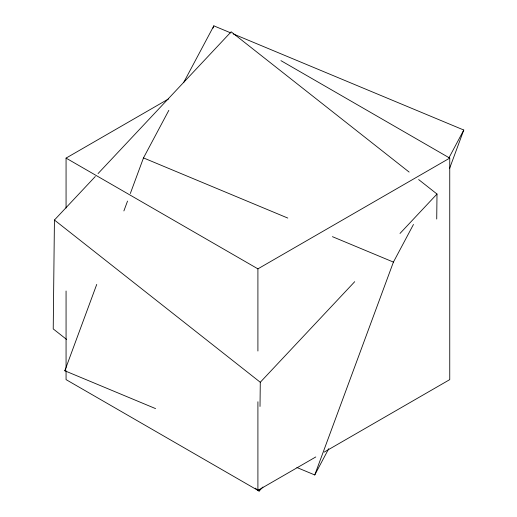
<?xml version="1.0" encoding="UTF-8"?>
<svg xmlns="http://www.w3.org/2000/svg" width="517" height="517" viewBox="0 0 517 517"><rect width="100%" height="100%" fill="white"/><g stroke="black" fill="none" stroke-linecap="round" stroke-linejoin="round"><path stroke-width="0.78" d="M95.302 176.504L54.434 220.029L53.225 328.915L66.525 339.398M255.269 488.158L259.069 491.15L259.088 489.534M260.012 406.459L260.284 382.263L354.72 281.681M436.723 219.04L437.001 194.037L418.634 179.561M155.565 408.604L64.819 370.773L96.731 284.415M123.886 210.936L127.531 201.087M130.329 193.513L143.487 157.911L168.833 110.341M213.004 28.125L213.844 25.85L230.957 32.978M296.894 467.51L314.75 474.955L393.418 262.093L413.464 224.462M449.499 168.665L463.775 130.032L233.186 33.909M183.587 82.649L213.844 25.85M64.819 370.773L65.943 368.666M449.021 157.717L463.775 130.032M314.75 474.955L328.741 448.685M98.062 173.563L231.157 31.808L409.134 172.077M400.003 233.451L437.001 194.037M259.069 491.15L262.933 487.033M66.066 208.047L66.066 158.105L168.613 98.896M66.066 158.105L257.905 268.859L449.745 158.105L449.745 379.62L324.172 452.117M66.066 370.76L66.066 379.62L257.905 490.381L315.803 456.95M143.487 157.911L287.788 218.064M332.418 236.663L393.418 262.093M280.925 60.638L449.745 158.105M54.434 220.029L260.284 382.263M257.905 268.859L257.905 351.024M257.905 401.774L257.905 490.381M66.066 291.013L66.066 367.535"/></g></svg>
